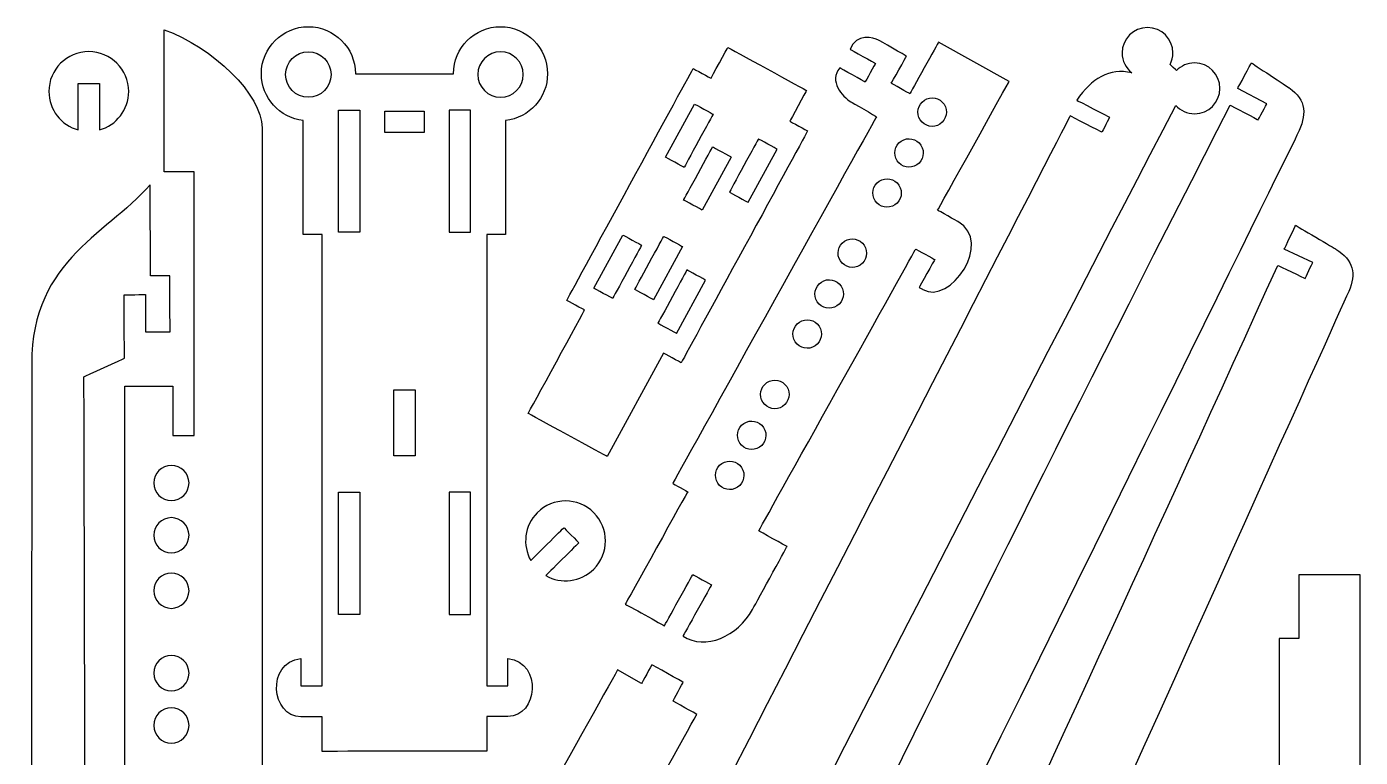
# Model space of a CAD drawing. Header units: centimetres. Extents: x -55.8 to 26.1, y 6.1 to 52.2.
# Drawn here: x -33.52 to -14.7, y 41.87 to 52.18 of the extents above; entities that cross this region are included whole.
import ezdxf

# ---------------------------------------------------------------- set-up
doc = ezdxf.new("R2010")
doc.units = ezdxf.units.CM
doc.header["$MEASUREMENT"] = 0
doc.layers.add('Camada 1', color=7, linetype='Continuous')

msp = doc.modelspace()

# ---------------------------------------------------------------- linework, layer by layer
at = {"layer": 'Camada 1', "color": 240, "lineweight": 25}
for points, knots in [([(-17.2968, 51.55675), (-17.23155, 51.6253), (-17.14315, 51.6642), (-17.041, 51.6642), (-17.041, 51.6642), (-16.84314, 51.6642), (-16.68273, 51.5038), (-16.68273, 51.30596), (-16.68273, 51.30596), (-16.68273, 51.10811), (-16.84314, 50.94769), (-17.041, 50.94769), (-17.041, 50.94769), (-17.041, 50.94769), (-17.041, 50.94769), (-17.04101, 50.94769), (-17.04101, 50.94769), (-17.14646, 50.94769), (-17.24123, 50.99326), (-17.30679, 51.06575), (-17.30679, 51.06575), (-21.14969, 43.67763), (-24.96566, 36.2059), (-28.76916, 28.69535), (-28.76916, 28.69535), (-29.41498, 27.05193), (-30.93611, 25.95928), (-33.32176, 25.52443), (-33.32176, 25.52443), (-33.32176, 25.52443), (-32.50318, 27.19048), (-32.50318, 27.19048), (-32.50318, 27.19048), (-31.55498, 27.47052), (-30.64591, 28.01501), (-30.03384, 29.07789), (-30.03384, 29.07789), (-30.03384, 29.07789), (-29.51032, 28.8095), (-29.51032, 28.8095), (-29.51032, 28.8095), (-29.51032, 28.8095), (-29.40096, 29.02279), (-29.40096, 29.02279), (-29.40096, 29.02279), (-29.40096, 29.02279), (-29.94072, 29.29957), (-29.94072, 29.29957), (-29.94072, 29.29957), (-29.94072, 29.29957), (-18.7979, 50.91741), (-18.7979, 50.91741), (-18.7979, 50.91741), (-18.7979, 50.91741), (-18.34961, 50.68756), (-18.34961, 50.68756), (-18.34961, 50.68756), (-18.34961, 50.68756), (-18.24025, 50.90086), (-18.24025, 50.90086), (-18.24025, 50.90086), (-18.24025, 50.90086), (-18.70204, 51.13766), (-18.70204, 51.13766), (-18.70204, 51.13766), (-18.49833, 51.44828), (-18.24361, 51.5938), (-17.92874, 51.52647), (-17.92874, 51.52647), (-18.01091, 51.59206), (-18.06372, 51.69323), (-18.06372, 51.80667), (-18.06372, 51.80667), (-18.06372, 52.00452), (-17.90331, 52.16493), (-17.70546, 52.16493), (-17.70546, 52.16493), (-17.50761, 52.16493), (-17.3472, 52.00452), (-17.3472, 51.80667), (-17.3472, 51.80667), (-17.3472, 51.80667), (-17.3472, 51.80665), (-17.3472, 51.80665), (-17.3472, 51.80665), (-17.3472, 51.80665), (-17.3472, 51.80663), (-17.3472, 51.80663), (-17.3472, 51.80663), (-17.3472, 51.80663), (-17.3472, 51.8066), (-17.3472, 51.8066), (-17.3472, 51.8066), (-17.3472, 51.74816), (-17.36123, 51.69298), (-17.38605, 51.64426), (-17.38605, 51.64426), (-17.38605, 51.64426), (-17.2968, 51.55675), (-17.2968, 51.55675)], [0, 0, 0, 0, 0.03846154, 0.03846154, 0.03846154, 0.03846155, 0.07692308, 0.07692308, 0.07692308, 0.07692309, 0.11538462, 0.11538462, 0.11538462, 0.11538463, 0.15384615, 0.15384615, 0.15384615, 0.15384616, 0.19230769, 0.19230769, 0.19230769, 0.1923077, 0.23076923, 0.23076923, 0.23076923, 0.23076924, 0.26923077, 0.26923077, 0.26923077, 0.26923078, 0.30769231, 0.30769231, 0.30769231, 0.30769232, 0.34615385, 0.34615385, 0.34615385, 0.34615386, 0.38461538, 0.38461538, 0.38461538, 0.38461539, 0.42307692, 0.42307692, 0.42307692, 0.42307693, 0.46153846, 0.46153846, 0.46153846, 0.46153847, 0.5, 0.5, 0.5, 0.50000001, 0.53846154, 0.53846154, 0.53846154, 0.53846155, 0.57692308, 0.57692308, 0.57692308, 0.57692309, 0.61538462, 0.61538462, 0.61538462, 0.61538463, 0.65384615, 0.65384615, 0.65384615, 0.65384616, 0.69230769, 0.69230769, 0.69230769, 0.6923077, 0.73076923, 0.73076923, 0.73076923, 0.73076924, 0.76923077, 0.76923077, 0.76923077, 0.76923078, 0.80769231, 0.80769231, 0.80769231, 0.80769232, 0.84615385, 0.84615385, 0.84615385, 0.84615386, 0.88461538, 0.88461538, 0.88461538, 0.88461539, 0.92307692, 0.92307692, 0.92307692, 0.92307693, 1, 1, 1, 1]), ([(-27.03248, 41.95604), (-27.03248, 41.95604), (-27.03248, 42.44544), (-27.03248, 42.44544), (-27.03248, 42.44544), (-27.03248, 42.44544), (-26.73209, 42.44544), (-26.73209, 42.44544), (-26.73209, 42.44544), (-26.31482, 42.44544), (-26.2331, 43.19412), (-26.73209, 43.26389), (-26.73209, 43.26389), (-26.73209, 43.26389), (-26.73209, 42.87497), (-26.73209, 42.87497), (-26.73209, 42.87497), (-26.73209, 42.87497), (-27.03248, 42.87497), (-27.03248, 42.87497), (-27.03248, 42.87497), (-27.03248, 42.87497), (-27.03248, 49.24612), (-27.03248, 49.24612), (-27.03248, 49.24612), (-27.03248, 49.24612), (-26.76515, 49.24612), (-26.76515, 49.24612), (-26.76515, 49.24612), (-26.76515, 49.24612), (-26.76525, 50.8531), (-26.76525, 50.8531), (-26.76525, 50.8531), (-26.4326, 50.88893), (-26.17356, 51.17066), (-26.17356, 51.51285), (-26.17356, 51.51285), (-26.17356, 51.87936), (-26.47067, 52.17647), (-26.83719, 52.17647), (-26.83719, 52.17647), (-27.20368, 52.17647), (-27.50079, 51.87936), (-27.50079, 51.51285), (-27.50079, 51.51285), (-27.50079, 51.51285), (-28.88531, 51.51285), (-28.88531, 51.51285), (-28.88531, 51.51285), (-28.88531, 51.87936), (-29.18243, 52.17647), (-29.54893, 52.17647), (-29.54893, 52.17647), (-29.91543, 52.17647), (-30.21254, 51.87936), (-30.21254, 51.51285), (-30.21254, 51.51285), (-30.21254, 51.17066), (-29.95352, 50.88893), (-29.62085, 50.8531), (-29.62085, 50.8531), (-29.62085, 50.8531), (-29.62097, 49.24612), (-29.62097, 49.24612), (-29.62097, 49.24612), (-29.62097, 49.24612), (-29.35364, 49.24612), (-29.35364, 49.24612), (-29.35364, 49.24612), (-29.35364, 49.24612), (-29.35364, 42.87497), (-29.35364, 42.87497), (-29.35364, 42.87497), (-29.35364, 42.87497), (-29.65403, 42.87497), (-29.65403, 42.87497), (-29.65403, 42.87497), (-29.65403, 42.87497), (-29.65403, 43.26389), (-29.65403, 43.26389), (-29.65403, 43.26389), (-30.15301, 43.19412), (-30.07129, 42.44116), (-29.65403, 42.44116), (-29.65403, 42.44116), (-29.65403, 42.44116), (-29.35364, 42.44116), (-29.35364, 42.44116), (-29.35364, 42.44116), (-29.35364, 42.44116), (-29.35364, 41.95177), (-29.35364, 41.95177), (-29.35364, 41.95177), (-29.35364, 41.95177), (-27.03248, 41.95604), (-27.03248, 41.95604)], [0, 0, 0, 0, 0.04, 0.04, 0.04, 0.04000001, 0.08, 0.08, 0.08, 0.08000001, 0.12, 0.12, 0.12, 0.12000001, 0.16, 0.16, 0.16, 0.16000001, 0.2, 0.2, 0.2, 0.20000001, 0.24, 0.24, 0.24, 0.24000001, 0.28, 0.28, 0.28, 0.28000001, 0.32, 0.32, 0.32, 0.32000001, 0.36, 0.36, 0.36, 0.36000001, 0.4, 0.4, 0.4, 0.40000001, 0.44, 0.44, 0.44, 0.44000001, 0.48, 0.48, 0.48, 0.48000001, 0.52, 0.52, 0.52, 0.52000001, 0.56, 0.56, 0.56, 0.56000001, 0.6, 0.6, 0.6, 0.60000001, 0.64, 0.64, 0.64, 0.64000001, 0.68, 0.68, 0.68, 0.68000001, 0.72, 0.72, 0.72, 0.72000001, 0.76, 0.76, 0.76, 0.76000001, 0.8, 0.8, 0.8, 0.80000001, 0.84, 0.84, 0.84, 0.84000001, 0.88, 0.88, 0.88, 0.88000001, 0.92, 0.92, 0.92, 0.92000001, 1, 1, 1, 1]), ([(-32.13783, 40.23009), (-32.09069, 39.92156), (-31.91609, 39.77238), (-31.648, 39.74003), (-31.648, 39.74003), (-31.648, 39.74003), (-31.648, 40.90539), (-31.648, 40.90539), (-31.648, 40.90539), (-31.648, 40.90539), (-31.34761, 40.90539), (-31.34761, 40.90539), (-31.34761, 40.90539), (-31.34761, 40.90539), (-31.34761, 38.85433), (-31.34761, 38.85433), (-31.34761, 38.85433), (-31.34761, 38.85433), (-30.96169, 38.85433), (-30.96169, 38.85433), (-30.96169, 38.85433), (-30.96169, 38.85433), (-30.96169, 38.55396), (-30.96169, 38.55396), (-30.96169, 38.55396), (-30.96169, 38.55396), (-31.34761, 38.55396), (-31.34761, 38.55396), (-31.34761, 38.55396), (-31.34761, 38.55396), (-31.34761, 37.16447), (-31.34761, 37.16447), (-31.34761, 37.16447), (-31.34761, 37.16447), (-30.96169, 37.16447), (-30.96169, 37.16447), (-30.96169, 37.16447), (-30.96169, 37.16447), (-30.96169, 36.86407), (-30.96169, 36.86407), (-30.96169, 36.86407), (-30.96169, 36.86407), (-31.34761, 36.86407), (-31.34761, 36.86407), (-31.34761, 36.86407), (-31.34761, 36.86407), (-31.34761, 36.26756), (-31.34761, 36.26756), (-31.34761, 36.26756), (-31.34761, 35.72741), (-30.2016, 35.89855), (-30.2016, 36.46441), (-30.2016, 36.46441), (-30.2016, 36.46441), (-30.2016, 50.75002), (-30.2016, 50.75002), (-30.2016, 50.75002), (-30.2016, 51.2124), (-30.89488, 51.88547), (-31.58581, 52.13422), (-31.58581, 52.13422), (-31.58581, 52.13422), (-31.58581, 50.13003), (-31.58581, 50.13003), (-31.58581, 50.13003), (-31.58581, 50.13003), (-31.15981, 50.13003), (-31.15981, 50.13003), (-31.15981, 50.13003), (-31.15981, 50.13003), (-31.16003, 47.40768), (-31.16003, 47.40768), (-31.16003, 47.40768), (-31.16003, 47.40768), (-31.16025, 46.40889), (-31.16025, 46.40889), (-31.16025, 46.40889), (-31.16025, 46.40889), (-31.46063, 46.40889), (-31.46063, 46.40889), (-31.46063, 46.40889), (-31.46063, 46.40889), (-31.46063, 47.10259), (-31.46063, 47.10259), (-31.46063, 47.10259), (-31.46063, 47.10259), (-32.13783, 47.10259), (-32.13783, 47.10259), (-32.13783, 47.10259), (-32.13783, 47.10259), (-32.13783, 40.23009), (-32.13783, 40.23009)], [0, 0, 0, 0, 0.04166667, 0.04166667, 0.04166667, 0.04166668, 0.08333333, 0.08333333, 0.08333333, 0.08333334, 0.125, 0.125, 0.125, 0.12500001, 0.16666667, 0.16666667, 0.16666667, 0.16666668, 0.20833333, 0.20833333, 0.20833333, 0.20833334, 0.25, 0.25, 0.25, 0.25000001, 0.29166667, 0.29166667, 0.29166667, 0.29166668, 0.33333333, 0.33333333, 0.33333333, 0.33333334, 0.375, 0.375, 0.375, 0.37500001, 0.41666667, 0.41666667, 0.41666667, 0.41666668, 0.45833333, 0.45833333, 0.45833333, 0.45833334, 0.5, 0.5, 0.5, 0.50000001, 0.54166667, 0.54166667, 0.54166667, 0.54166668, 0.58333333, 0.58333333, 0.58333333, 0.58333334, 0.625, 0.625, 0.625, 0.62500001, 0.66666667, 0.66666667, 0.66666667, 0.66666668, 0.70833333, 0.70833333, 0.70833333, 0.70833334, 0.75, 0.75, 0.75, 0.75000001, 0.79166667, 0.79166667, 0.79166667, 0.79166668, 0.83333333, 0.83333333, 0.83333333, 0.83333334, 0.875, 0.875, 0.875, 0.87500001, 0.91666667, 0.91666667, 0.91666667, 0.91666668, 1, 1, 1, 1]), ([(-20.65524, 51.95632), (-20.65524, 51.95632), (-19.65809, 51.40447), (-19.65809, 51.40447), (-19.65809, 51.40447), (-19.65809, 51.40447), (-20.66798, 49.58729), (-20.66798, 49.58729), (-20.66798, 49.58729), (-20.66798, 49.58729), (-20.38087, 49.42596), (-20.38087, 49.42596), (-20.38087, 49.42596), (-19.86961, 49.13866), (-20.49814, 48.24065), (-20.87488, 48.4684), (-20.87488, 48.4684), (-20.87488, 48.4684), (-20.92775, 48.49636), (-20.92775, 48.49636), (-20.92775, 48.49636), (-20.92775, 48.49636), (-20.70967, 48.89152), (-20.70967, 48.89152), (-20.70967, 48.89152), (-20.70967, 48.89152), (-20.97684, 49.03896), (-20.97684, 49.03896), (-20.97684, 49.03896), (-20.97684, 49.03896), (-23.19325, 45.06321), (-23.19325, 45.06321), (-23.19325, 45.06321), (-23.19325, 45.06321), (-22.79342, 44.84167), (-22.79342, 44.84167), (-22.79342, 44.84167), (-22.79342, 44.84167), (-23.28096, 43.95268), (-23.28096, 43.95268), (-23.28096, 43.95268), (-23.48792, 43.57531), (-23.94864, 43.37053), (-24.26146, 43.57755), (-24.26146, 43.57755), (-24.26146, 43.57755), (-23.85975, 44.3004), (-23.85975, 44.3004), (-23.85975, 44.3004), (-23.85975, 44.3004), (-24.12232, 44.44632), (-24.12232, 44.44632), (-24.12232, 44.44632), (-24.12232, 44.44632), (-24.52402, 43.72349), (-24.52402, 43.72349), (-24.52402, 43.72349), (-24.52402, 43.72349), (-25.07593, 44.02922), (-25.07593, 44.02922), (-25.07593, 44.02922), (-25.07593, 44.02922), (-24.19452, 45.61522), (-24.19452, 45.61522), (-24.19452, 45.61522), (-24.19452, 45.61522), (-24.40663, 45.73271), (-24.40663, 45.73271), (-24.40663, 45.73271), (-24.40663, 45.73271), (-21.5312, 50.90683), (-21.5312, 50.90683), (-21.5312, 50.90683), (-21.5312, 50.90683), (-21.89057, 51.11661), (-21.89057, 51.11661), (-21.89057, 51.11661), (-22.0136, 51.1884), (-22.20953, 51.41225), (-22.04825, 51.59476), (-22.04825, 51.59476), (-22.04825, 51.59476), (-21.69096, 51.39583), (-21.69096, 51.39583), (-21.69096, 51.39583), (-21.69096, 51.39583), (-21.54504, 51.6584), (-21.54504, 51.6584), (-21.54504, 51.6584), (-21.54504, 51.6584), (-21.902, 51.85714), (-21.902, 51.85714), (-21.902, 51.85714), (-21.81449, 52.08735), (-21.56823, 52.02461), (-21.50245, 51.98708), (-21.50245, 51.98708), (-21.50245, 51.98708), (-21.10756, 51.76187), (-21.10756, 51.76187), (-21.10756, 51.76187), (-21.10756, 51.76187), (-21.32201, 51.37718), (-21.32201, 51.37718), (-21.32201, 51.37718), (-21.32201, 51.37718), (-21.05964, 51.23093), (-21.05964, 51.23093), (-21.05964, 51.23093), (-21.05964, 51.23093), (-20.65524, 51.95632), (-20.65524, 51.95632)], [0, 0, 0, 0, 0.03448276, 0.03448276, 0.03448276, 0.03448277, 0.06896552, 0.06896552, 0.06896552, 0.06896553, 0.10344828, 0.10344828, 0.10344828, 0.10344829, 0.13793103, 0.13793103, 0.13793103, 0.13793104, 0.17241379, 0.17241379, 0.17241379, 0.1724138, 0.20689655, 0.20689655, 0.20689655, 0.20689656, 0.24137931, 0.24137931, 0.24137931, 0.24137932, 0.27586207, 0.27586207, 0.27586207, 0.27586208, 0.31034483, 0.31034483, 0.31034483, 0.31034484, 0.34482759, 0.34482759, 0.34482759, 0.3448276, 0.37931034, 0.37931034, 0.37931034, 0.37931035, 0.4137931, 0.4137931, 0.4137931, 0.41379311, 0.44827586, 0.44827586, 0.44827586, 0.44827587, 0.48275862, 0.48275862, 0.48275862, 0.48275863, 0.51724138, 0.51724138, 0.51724138, 0.51724139, 0.55172414, 0.55172414, 0.55172414, 0.55172415, 0.5862069, 0.5862069, 0.5862069, 0.58620691, 0.62068966, 0.62068966, 0.62068966, 0.62068967, 0.65517241, 0.65517241, 0.65517241, 0.65517242, 0.68965517, 0.68965517, 0.68965517, 0.68965518, 0.72413793, 0.72413793, 0.72413793, 0.72413794, 0.75862069, 0.75862069, 0.75862069, 0.7586207, 0.79310345, 0.79310345, 0.79310345, 0.79310346, 0.82758621, 0.82758621, 0.82758621, 0.82758622, 0.86206897, 0.86206897, 0.86206897, 0.86206898, 0.89655172, 0.89655172, 0.89655172, 0.89655173, 0.93103448, 0.93103448, 0.93103448, 0.93103449, 1, 1, 1, 1]), ([(-32.79841, 50.7192), (-33.03652, 50.78494), (-33.21151, 51.0032), (-33.21151, 51.26223), (-33.21151, 51.26223), (-33.21151, 51.57331), (-32.95934, 51.82549), (-32.64826, 51.82549), (-32.64826, 51.82549), (-32.33718, 51.82549), (-32.085, 51.57331), (-32.085, 51.26223), (-32.085, 51.26223), (-32.085, 51.00321), (-32.26004, 50.78496), (-32.49811, 50.7192), (-32.49811, 50.7192), (-32.49811, 50.7192), (-32.49811, 51.37618), (-32.49811, 51.37618), (-32.49811, 51.37618), (-32.49811, 51.37618), (-32.79841, 51.37618), (-32.79841, 51.37618), (-32.79841, 51.37618), (-32.79841, 51.37618), (-32.79841, 50.7192), (-32.79841, 50.7192)], [0, 0, 0, 0, 0.125, 0.125, 0.125, 0.12500001, 0.25, 0.25, 0.25, 0.25000001, 0.375, 0.375, 0.375, 0.37500001, 0.5, 0.5, 0.5, 0.50000001, 0.625, 0.625, 0.625, 0.62500001, 0.75, 0.75, 0.75, 0.75000001, 1, 1, 1, 1]), ([(-29.5493, 51.82128), (-29.72629, 51.82128), (-29.86977, 51.67778), (-29.86977, 51.50082), (-29.86977, 51.50082), (-29.86977, 51.32382), (-29.72629, 51.18033), (-29.5493, 51.18033), (-29.5493, 51.18033), (-29.37232, 51.18033), (-29.22882, 51.32382), (-29.22882, 51.50082), (-29.22882, 51.50082), (-29.22882, 51.67778), (-29.37232, 51.82128), (-29.5493, 51.82128)], [0, 0, 0, 0, 0.2, 0.2, 0.2, 0.20000001, 0.4, 0.4, 0.4, 0.40000001, 0.6, 0.6, 0.6, 0.60000001, 1, 1, 1, 1]), ([(-26.83682, 51.82128), (-26.65983, 51.82128), (-26.51634, 51.67779), (-26.51634, 51.5008), (-26.51634, 51.5008), (-26.51634, 51.32382), (-26.65983, 51.18033), (-26.83682, 51.18033), (-26.83682, 51.18033), (-27.0138, 51.18033), (-27.15729, 51.32382), (-27.15729, 51.5008), (-27.15729, 51.5008), (-27.15729, 51.67779), (-27.0138, 51.82128), (-26.83682, 51.82128)], [0, 0, 0, 0, 0.2, 0.2, 0.2, 0.20000001, 0.4, 0.4, 0.4, 0.40000001, 0.6, 0.6, 0.6, 0.60000001, 1, 1, 1, 1]), ([(-25.33394, 46.11319), (-25.33394, 46.11319), (-24.53856, 47.57122), (-24.53856, 47.57122), (-24.53856, 47.57122), (-24.53856, 47.57122), (-24.28664, 47.43379), (-24.28664, 47.43379), (-24.28664, 47.43379), (-24.28664, 47.43379), (-22.50238, 50.70473), (-22.50238, 50.70473), (-22.50238, 50.70473), (-22.50238, 50.70473), (-22.75374, 50.843), (-22.75374, 50.843), (-22.75374, 50.843), (-22.75374, 50.843), (-22.51738, 51.27629), (-22.51738, 51.27629), (-22.51738, 51.27629), (-22.51738, 51.27629), (-23.62986, 51.88313), (-23.62986, 51.88313), (-23.62986, 51.88313), (-23.62986, 51.88313), (-23.86622, 51.44983), (-23.86622, 51.44983), (-23.86622, 51.44983), (-23.86622, 51.44983), (-24.11853, 51.58631), (-24.11853, 51.58631), (-24.11853, 51.58631), (-24.11853, 51.58631), (-25.90278, 48.31537), (-25.90278, 48.31537), (-25.90278, 48.31537), (-25.90278, 48.31537), (-25.65085, 48.17795), (-25.65085, 48.17795), (-25.65085, 48.17795), (-25.65085, 48.17795), (-26.44613, 46.71986), (-26.44613, 46.71986), (-26.44613, 46.71986), (-26.44613, 46.71986), (-25.33394, 46.11319), (-25.33394, 46.11319)], [0, 0, 0, 0, 0.07692308, 0.07692308, 0.07692308, 0.07692309, 0.15384615, 0.15384615, 0.15384615, 0.15384616, 0.23076923, 0.23076923, 0.23076923, 0.23076924, 0.30769231, 0.30769231, 0.30769231, 0.30769232, 0.38461538, 0.38461538, 0.38461538, 0.38461539, 0.46153846, 0.46153846, 0.46153846, 0.46153847, 0.53846154, 0.53846154, 0.53846154, 0.53846155, 0.61538462, 0.61538462, 0.61538462, 0.61538463, 0.69230769, 0.69230769, 0.69230769, 0.6923077, 0.76923077, 0.76923077, 0.76923077, 0.76923078, 0.84615385, 0.84615385, 0.84615385, 0.84615386, 1, 1, 1, 1]), ([(-16.43282, 51.30586), (-16.43282, 51.30586), (-16.02212, 51.09005), (-16.02212, 51.09005), (-16.02212, 51.09005), (-16.02212, 51.09005), (-16.14288, 50.86025), (-16.14288, 50.86025), (-16.14288, 50.86025), (-16.14288, 50.86025), (-16.53905, 51.06841), (-16.53905, 51.06841), (-16.53905, 51.06841), (-20.43208, 43.47778), (-23.556, 36.95828), (-27.32448, 29.29211), (-27.32448, 29.29211), (-27.32448, 29.29211), (-26.94184, 29.09101), (-26.94184, 29.09101), (-26.94184, 29.09101), (-26.94184, 29.09101), (-27.06258, 28.86121), (-27.06258, 28.86121), (-27.06258, 28.86121), (-27.06258, 28.86121), (-27.42772, 29.05305), (-27.42772, 29.05305), (-27.42772, 29.05305), (-27.42772, 29.05305), (-27.92232, 28.2191), (-27.92232, 28.2191), (-27.92232, 28.2191), (-28.79224, 26.75225), (-29.76499, 25.82422), (-32.04065, 25.10376), (-32.04065, 25.10376), (-32.04065, 25.10376), (-33.09728, 23.01867), (-33.09728, 23.01867), (-33.09728, 23.01867), (-30.68873, 23.89129), (-29.0269, 23.38411), (-27.95427, 25.56133), (-27.95427, 25.56133), (-27.95427, 25.56133), (-15.58732, 50.66249), (-15.58732, 50.66249), (-15.58732, 50.66249), (-15.45817, 50.92467), (-15.45444, 51.14134), (-15.7105, 51.31615), (-15.7105, 51.31615), (-15.7105, 51.31615), (-16.23884, 51.66495), (-16.23884, 51.66495), (-16.23884, 51.66495), (-16.23884, 51.66495), (-16.43282, 51.30586), (-16.43282, 51.30586)], [0, 0, 0, 0, 0.0625, 0.0625, 0.0625, 0.06250001, 0.125, 0.125, 0.125, 0.12500001, 0.1875, 0.1875, 0.1875, 0.18750001, 0.25, 0.25, 0.25, 0.25000001, 0.3125, 0.3125, 0.3125, 0.31250001, 0.375, 0.375, 0.375, 0.37500001, 0.4375, 0.4375, 0.4375, 0.43750001, 0.5, 0.5, 0.5, 0.50000001, 0.5625, 0.5625, 0.5625, 0.56250001, 0.625, 0.625, 0.625, 0.62500001, 0.6875, 0.6875, 0.6875, 0.68750001, 0.75, 0.75, 0.75, 0.75000001, 0.8125, 0.8125, 0.8125, 0.81250001, 0.875, 0.875, 0.875, 0.87500001, 1, 1, 1, 1]), ([(-20.91256, 50.86066), (-20.85163, 50.76807), (-20.72717, 50.7424), (-20.63459, 50.80333), (-20.63459, 50.80333), (-20.542, 50.86425), (-20.51634, 50.98871), (-20.57726, 51.0813), (-20.57726, 51.0813), (-20.63819, 51.17388), (-20.76264, 51.19955), (-20.85523, 51.13862), (-20.85523, 51.13862), (-20.94781, 51.0777), (-20.97348, 50.95324), (-20.91256, 50.86066)], [0, 0, 0, 0, 0.2, 0.2, 0.2, 0.20000001, 0.4, 0.4, 0.4, 0.40000001, 0.6, 0.6, 0.6, 0.60000001, 1, 1, 1, 1]), ([(-24.10032, 51.08532), (-24.10032, 51.08532), (-24.50956, 50.33507), (-24.50956, 50.33507), (-24.50956, 50.33507), (-24.50956, 50.33507), (-24.24591, 50.19125), (-24.24591, 50.19125), (-24.24591, 50.19125), (-24.24591, 50.19125), (-23.8367, 50.94153), (-23.8367, 50.94153), (-23.8367, 50.94153), (-23.8367, 50.94153), (-24.10032, 51.08532), (-24.10032, 51.08532)], [0, 0, 0, 0, 0.2, 0.2, 0.2, 0.20000001, 0.4, 0.4, 0.4, 0.40000001, 0.6, 0.6, 0.6, 0.60000001, 1, 1, 1, 1]), ([(-29.12514, 51.00062), (-29.12514, 51.00062), (-29.12514, 49.2751), (-29.12514, 49.2751), (-29.12514, 49.2751), (-29.12514, 49.2751), (-28.82475, 49.2751), (-28.82475, 49.2751), (-28.82475, 49.2751), (-28.82475, 49.2751), (-28.82475, 51.00062), (-28.82475, 51.00062), (-28.82475, 51.00062), (-28.82475, 51.00062), (-29.12514, 51.00062), (-29.12514, 51.00062)], [0, 0, 0, 0, 0.2, 0.2, 0.2, 0.20000001, 0.4, 0.4, 0.4, 0.40000001, 0.6, 0.6, 0.6, 0.60000001, 1, 1, 1, 1]), ([(-27.91394, 50.68518), (-27.91394, 50.68518), (-27.91394, 50.98547), (-27.91394, 50.98547), (-27.91394, 50.98547), (-27.91394, 50.98547), (-28.47217, 50.98547), (-28.47217, 50.98547), (-28.47217, 50.98547), (-28.47217, 50.98547), (-28.47217, 50.68518), (-28.47217, 50.68518), (-28.47217, 50.68518), (-28.47217, 50.68518), (-27.91394, 50.68518), (-27.91394, 50.68518)], [0, 0, 0, 0, 0.2, 0.2, 0.2, 0.20000001, 0.4, 0.4, 0.4, 0.40000001, 0.6, 0.6, 0.6, 0.60000001, 1, 1, 1, 1]), ([(-27.26098, 51.00062), (-27.26098, 51.00062), (-27.26098, 49.2751), (-27.26098, 49.2751), (-27.26098, 49.2751), (-27.26098, 49.2751), (-27.56137, 49.2751), (-27.56137, 49.2751), (-27.56137, 49.2751), (-27.56137, 49.2751), (-27.56137, 51.00062), (-27.56137, 51.00062), (-27.56137, 51.00062), (-27.56137, 51.00062), (-27.26098, 51.00062), (-27.26098, 51.00062)], [0, 0, 0, 0, 0.2, 0.2, 0.2, 0.20000001, 0.4, 0.4, 0.4, 0.40000001, 0.6, 0.6, 0.6, 0.60000001, 1, 1, 1, 1]), ([(-23.98951, 49.58712), (-23.98951, 49.58712), (-23.58027, 50.33736), (-23.58027, 50.33736), (-23.58027, 50.33736), (-23.58027, 50.33736), (-23.84391, 50.48116), (-23.84391, 50.48116), (-23.84391, 50.48116), (-23.84391, 50.48116), (-24.25313, 49.73093), (-24.25313, 49.73093), (-24.25313, 49.73093), (-24.25313, 49.73093), (-23.98951, 49.58712), (-23.98951, 49.58712)], [0, 0, 0, 0, 0.2, 0.2, 0.2, 0.20000001, 0.4, 0.4, 0.4, 0.40000001, 0.6, 0.6, 0.6, 0.60000001, 1, 1, 1, 1]), ([(-22.93348, 50.44886), (-22.93348, 50.44886), (-23.34274, 49.6986), (-23.34274, 49.6986), (-23.34274, 49.6986), (-23.34274, 49.6986), (-23.60639, 49.84238), (-23.60639, 49.84238), (-23.60639, 49.84238), (-23.60639, 49.84238), (-23.19709, 50.59262), (-23.19709, 50.59262), (-23.19709, 50.59262), (-23.19709, 50.59262), (-22.93348, 50.44886), (-22.93348, 50.44886)], [0, 0, 0, 0, 0.2, 0.2, 0.2, 0.20000001, 0.4, 0.4, 0.4, 0.40000001, 0.6, 0.6, 0.6, 0.60000001, 1, 1, 1, 1]), ([(-21.23889, 50.28475), (-21.17797, 50.19216), (-21.05351, 50.16649), (-20.96093, 50.22742), (-20.96093, 50.22742), (-20.86834, 50.28834), (-20.84267, 50.4128), (-20.9036, 50.50539), (-20.9036, 50.50539), (-20.96452, 50.59797), (-21.08898, 50.62364), (-21.18157, 50.56271), (-21.18157, 50.56271), (-21.27415, 50.50179), (-21.29982, 50.37733), (-21.23889, 50.28475)], [0, 0, 0, 0, 0.2, 0.2, 0.2, 0.20000001, 0.4, 0.4, 0.4, 0.40000001, 0.6, 0.6, 0.6, 0.60000001, 1, 1, 1, 1]), ([(-31.78266, 49.94461), (-31.78266, 49.94461), (-31.77943, 48.6625), (-31.77943, 48.6625), (-31.77943, 48.6625), (-31.77943, 48.6625), (-31.50352, 48.66321), (-31.50352, 48.66321), (-31.50352, 48.66321), (-31.50352, 48.66321), (-31.50154, 47.87047), (-31.50154, 47.87047), (-31.50154, 47.87047), (-31.50154, 47.87047), (-31.84642, 47.86958), (-31.84642, 47.86958), (-31.84642, 47.86958), (-31.84642, 47.86958), (-31.84772, 48.39576), (-31.84772, 48.39576), (-31.84772, 48.39576), (-31.84772, 48.39576), (-32.14813, 48.39501), (-32.14813, 48.39501), (-32.14813, 48.39501), (-32.14813, 48.39501), (-32.14587, 47.49719), (-32.14587, 47.49719), (-32.14587, 47.49719), (-32.14587, 47.49719), (-32.71645, 47.23715), (-32.71645, 47.23715), (-32.71645, 47.23715), (-32.71645, 47.23715), (-32.68054, 32.9441), (-32.68054, 32.9441), (-32.68054, 32.9441), (-32.68054, 32.9441), (-31.5262, 32.947), (-31.5262, 32.947), (-31.5262, 32.947), (-31.5262, 32.947), (-31.51519, 28.56782), (-31.51519, 28.56782), (-31.51519, 28.56782), (-31.51519, 28.56782), (-31.89071, 28.56687), (-31.89071, 28.56687), (-31.89071, 28.56687), (-31.89071, 28.56687), (-32.48033, 29.22725), (-32.48033, 29.22725), (-32.48033, 29.22725), (-32.48033, 29.22725), (-32.4857, 31.36042), (-32.4857, 31.36042), (-32.4857, 31.36042), (-32.4857, 31.36042), (-32.78609, 31.35967), (-32.78609, 31.35967), (-32.78609, 31.35967), (-32.78609, 31.35967), (-32.78167, 29.59667), (-32.78167, 29.59667), (-32.78167, 29.59667), (-32.78167, 29.59667), (-33.47728, 30.40056), (-33.47728, 30.40056), (-33.47728, 30.40056), (-33.47728, 30.40056), (-33.45019, 47.2728), (-33.45019, 47.2728), (-33.45019, 47.2728), (-33.5248, 48.85075), (-32.42535, 49.21278), (-31.78266, 49.94461)], [0, 0, 0, 0, 0.05, 0.05, 0.05, 0.05000001, 0.1, 0.1, 0.1, 0.10000001, 0.15, 0.15, 0.15, 0.15000001, 0.2, 0.2, 0.2, 0.20000001, 0.25, 0.25, 0.25, 0.25000001, 0.3, 0.3, 0.3, 0.30000001, 0.35, 0.35, 0.35, 0.35000001, 0.4, 0.4, 0.4, 0.40000001, 0.45, 0.45, 0.45, 0.45000001, 0.5, 0.5, 0.5, 0.50000001, 0.55, 0.55, 0.55, 0.55000001, 0.6, 0.6, 0.6, 0.60000001, 0.65, 0.65, 0.65, 0.65000001, 0.7, 0.7, 0.7, 0.70000001, 0.75, 0.75, 0.75, 0.75000001, 0.8, 0.8, 0.8, 0.80000001, 0.85, 0.85, 0.85, 0.85000001, 0.9, 0.9, 0.9, 0.90000001, 1, 1, 1, 1]), ([(-21.54897, 49.71949), (-21.48805, 49.6269), (-21.36359, 49.60124), (-21.271, 49.66216), (-21.271, 49.66216), (-21.17842, 49.72309), (-21.15275, 49.84755), (-21.21368, 49.94013), (-21.21368, 49.94013), (-21.2746, 50.03272), (-21.39906, 50.05838), (-21.49164, 49.99746), (-21.49164, 49.99746), (-21.58423, 49.93653), (-21.6099, 49.81207), (-21.54897, 49.71949)], [0, 0, 0, 0, 0.2, 0.2, 0.2, 0.20000001, 0.4, 0.4, 0.4, 0.40000001, 0.6, 0.6, 0.6, 0.60000001, 1, 1, 1, 1]), ([(-15.77558, 49.03839), (-15.77558, 49.03839), (-15.37467, 48.84759), (-15.37467, 48.84759), (-15.37467, 48.84759), (-15.37467, 48.84759), (-15.48054, 48.62515), (-15.48054, 48.62515), (-15.48054, 48.62515), (-15.48054, 48.62515), (-15.86739, 48.80926), (-15.86739, 48.80926), (-15.86739, 48.80926), (-19.21796, 41.44053), (-22.63695, 34.08764), (-26.03783, 26.73066), (-26.03783, 26.73066), (-26.03783, 26.73066), (-25.45718, 26.45426), (-25.45718, 26.45426), (-25.45718, 26.45426), (-25.45718, 26.45426), (-25.56304, 26.23183), (-25.56304, 26.23183), (-25.56304, 26.23183), (-25.56304, 26.23183), (-26.12676, 26.50011), (-26.12676, 26.50011), (-26.12676, 26.50011), (-26.12676, 26.50011), (-26.6199, 25.57042), (-26.6199, 25.57042), (-26.6199, 25.57042), (-27.23336, 24.41385), (-27.86826, 23.95258), (-29.70027, 23.19723), (-29.70027, 23.19723), (-29.70027, 23.19723), (-30.39303, 21.6148), (-30.39303, 21.6148), (-30.39303, 21.6148), (-27.8143, 22.11307), (-26.34209, 22.94064), (-25.47231, 24.87344), (-25.47231, 24.87344), (-25.47231, 24.87344), (-14.86662, 48.44039), (-14.86662, 48.44039), (-14.86662, 48.44039), (-14.75279, 48.69336), (-14.79863, 48.88165), (-15.04795, 49.03779), (-15.04795, 49.03779), (-15.04795, 49.03779), (-15.61571, 49.37426), (-15.61571, 49.37426), (-15.61571, 49.37426), (-15.61571, 49.37426), (-15.77558, 49.03839), (-15.77558, 49.03839)], [0, 0, 0, 0, 0.0625, 0.0625, 0.0625, 0.06250001, 0.125, 0.125, 0.125, 0.12500001, 0.1875, 0.1875, 0.1875, 0.18750001, 0.25, 0.25, 0.25, 0.25000001, 0.3125, 0.3125, 0.3125, 0.31250001, 0.375, 0.375, 0.375, 0.37500001, 0.4375, 0.4375, 0.4375, 0.43750001, 0.5, 0.5, 0.5, 0.50000001, 0.5625, 0.5625, 0.5625, 0.56250001, 0.625, 0.625, 0.625, 0.62500001, 0.6875, 0.6875, 0.6875, 0.68750001, 0.75, 0.75, 0.75, 0.75000001, 0.8125, 0.8125, 0.8125, 0.81250001, 0.875, 0.875, 0.875, 0.87500001, 1, 1, 1, 1]), ([(-25.10884, 49.2364), (-25.10884, 49.2364), (-25.51809, 48.48615), (-25.51809, 48.48615), (-25.51809, 48.48615), (-25.51809, 48.48615), (-25.25446, 48.34231), (-25.25446, 48.34231), (-25.25446, 48.34231), (-25.25446, 48.34231), (-24.84526, 49.0926), (-24.84526, 49.0926), (-24.84526, 49.0926), (-24.84526, 49.0926), (-25.10884, 49.2364), (-25.10884, 49.2364)], [0, 0, 0, 0, 0.2, 0.2, 0.2, 0.20000001, 0.4, 0.4, 0.4, 0.40000001, 0.6, 0.6, 0.6, 0.60000001, 1, 1, 1, 1]), ([(-24.67844, 48.32411), (-24.67844, 48.32411), (-24.26923, 49.07436), (-24.26923, 49.07436), (-24.26923, 49.07436), (-24.26923, 49.07436), (-24.53285, 49.21815), (-24.53285, 49.21815), (-24.53285, 49.21815), (-24.53285, 49.21815), (-24.94209, 48.46793), (-24.94209, 48.46793), (-24.94209, 48.46793), (-24.94209, 48.46793), (-24.67844, 48.32411), (-24.67844, 48.32411)], [0, 0, 0, 0, 0.2, 0.2, 0.2, 0.20000001, 0.4, 0.4, 0.4, 0.40000001, 0.6, 0.6, 0.6, 0.60000001, 1, 1, 1, 1]), ([(-22.0399, 48.87095), (-21.97897, 48.77837), (-21.85451, 48.7527), (-21.76193, 48.81363), (-21.76193, 48.81363), (-21.66934, 48.87455), (-21.64367, 48.99901), (-21.7046, 49.0916), (-21.7046, 49.0916), (-21.76553, 49.18418), (-21.88998, 49.20985), (-21.98257, 49.14892), (-21.98257, 49.14892), (-22.07515, 49.088), (-22.10082, 48.96354), (-22.0399, 48.87095)], [0, 0, 0, 0, 0.2, 0.2, 0.2, 0.20000001, 0.4, 0.4, 0.4, 0.40000001, 0.6, 0.6, 0.6, 0.60000001, 1, 1, 1, 1]), ([(-23.94203, 48.59993), (-23.94203, 48.59993), (-24.35129, 47.84967), (-24.35129, 47.84967), (-24.35129, 47.84967), (-24.35129, 47.84967), (-24.61495, 47.99345), (-24.61495, 47.99345), (-24.61495, 47.99345), (-24.61495, 47.99345), (-24.20566, 48.74371), (-24.20566, 48.74371), (-24.20566, 48.74371), (-24.20566, 48.74371), (-23.94203, 48.59993), (-23.94203, 48.59993)], [0, 0, 0, 0, 0.2, 0.2, 0.2, 0.20000001, 0.4, 0.4, 0.4, 0.40000001, 0.6, 0.6, 0.6, 0.60000001, 1, 1, 1, 1]), ([(-22.36623, 48.29504), (-22.30531, 48.20246), (-22.18085, 48.17679), (-22.08826, 48.23772), (-22.08826, 48.23772), (-21.99568, 48.29864), (-21.97001, 48.4231), (-22.03094, 48.51569), (-22.03094, 48.51569), (-22.09186, 48.60827), (-22.21632, 48.63394), (-22.30891, 48.57301), (-22.30891, 48.57301), (-22.40149, 48.51209), (-22.42716, 48.38763), (-22.36623, 48.29504)], [0, 0, 0, 0, 0.2, 0.2, 0.2, 0.20000001, 0.4, 0.4, 0.4, 0.40000001, 0.6, 0.6, 0.6, 0.60000001, 1, 1, 1, 1]), ([(-22.67631, 47.72979), (-22.61539, 47.6372), (-22.49093, 47.61153), (-22.39834, 47.67246), (-22.39834, 47.67246), (-22.30576, 47.73339), (-22.28009, 47.85784), (-22.34101, 47.95043), (-22.34101, 47.95043), (-22.40194, 48.04301), (-22.5264, 48.06868), (-22.61898, 48.00776), (-22.61898, 48.00776), (-22.71157, 47.94683), (-22.73724, 47.82237), (-22.67631, 47.72979)], [0, 0, 0, 0, 0.2, 0.2, 0.2, 0.20000001, 0.4, 0.4, 0.4, 0.40000001, 0.6, 0.6, 0.6, 0.60000001, 1, 1, 1, 1]), ([(-23.13354, 46.87716), (-23.07261, 46.78457), (-22.94815, 46.7589), (-22.85557, 46.81983), (-22.85557, 46.81983), (-22.76298, 46.88076), (-22.73732, 47.00521), (-22.79824, 47.0978), (-22.79824, 47.0978), (-22.85917, 47.19038), (-22.98362, 47.21605), (-23.07621, 47.15513), (-23.07621, 47.15513), (-23.1688, 47.0942), (-23.19446, 46.96974), (-23.13354, 46.87716)], [0, 0, 0, 0, 0.2, 0.2, 0.2, 0.20000001, 0.4, 0.4, 0.4, 0.40000001, 0.6, 0.6, 0.6, 0.60000001, 1, 1, 1, 1]), ([(-28.0429, 46.12374), (-28.0429, 46.12374), (-28.0429, 47.05447), (-28.0429, 47.05447), (-28.0429, 47.05447), (-28.0429, 47.05447), (-28.3432, 47.05447), (-28.3432, 47.05447), (-28.3432, 47.05447), (-28.3432, 47.05447), (-28.3432, 46.12374), (-28.3432, 46.12374), (-28.3432, 46.12374), (-28.3432, 46.12374), (-28.0429, 46.12374), (-28.0429, 46.12374)], [0, 0, 0, 0, 0.2, 0.2, 0.2, 0.20000001, 0.4, 0.4, 0.4, 0.40000001, 0.6, 0.6, 0.6, 0.60000001, 1, 1, 1, 1]), ([(-23.45987, 46.30125), (-23.39895, 46.20866), (-23.27449, 46.183), (-23.18191, 46.24392), (-23.18191, 46.24392), (-23.08932, 46.30485), (-23.06365, 46.4293), (-23.12458, 46.52189), (-23.12458, 46.52189), (-23.18551, 46.61447), (-23.30996, 46.64014), (-23.40256, 46.57922), (-23.40256, 46.57922), (-23.49513, 46.51829), (-23.52081, 46.39383), (-23.45987, 46.30125)], [0, 0, 0, 0, 0.2, 0.2, 0.2, 0.20000001, 0.4, 0.4, 0.4, 0.40000001, 0.6, 0.6, 0.6, 0.60000001, 1, 1, 1, 1]), ([(-31.48226, 45.98716), (-31.34495, 45.98716), (-31.23365, 45.87586), (-31.23365, 45.73855), (-31.23365, 45.73855), (-31.23365, 45.60125), (-31.34495, 45.48994), (-31.48226, 45.48994), (-31.48226, 45.48994), (-31.61958, 45.48994), (-31.73089, 45.60125), (-31.73089, 45.73855), (-31.73089, 45.73855), (-31.73089, 45.87586), (-31.61958, 45.98716), (-31.48226, 45.98716)], [0, 0, 0, 0, 0.2, 0.2, 0.2, 0.20000001, 0.4, 0.4, 0.4, 0.40000001, 0.6, 0.6, 0.6, 0.60000001, 1, 1, 1, 1]), ([(-23.76996, 45.73599), (-23.70903, 45.64341), (-23.58457, 45.61774), (-23.49199, 45.67866), (-23.49199, 45.67866), (-23.3994, 45.73959), (-23.37373, 45.86405), (-23.43466, 45.95663), (-23.43466, 45.95663), (-23.49558, 46.04922), (-23.62004, 46.07489), (-23.71263, 46.01396), (-23.71263, 46.01396), (-23.80521, 45.95303), (-23.83089, 45.82858), (-23.76996, 45.73599)], [0, 0, 0, 0, 0.2, 0.2, 0.2, 0.20000001, 0.4, 0.4, 0.4, 0.40000001, 0.6, 0.6, 0.6, 0.60000001, 1, 1, 1, 1]), ([(-29.12508, 45.60908), (-29.12508, 45.60908), (-29.12508, 43.88356), (-29.12508, 43.88356), (-29.12508, 43.88356), (-29.12508, 43.88356), (-28.82478, 43.88356), (-28.82478, 43.88356), (-28.82478, 43.88356), (-28.82478, 43.88356), (-28.82478, 45.60908), (-28.82478, 45.60908), (-28.82478, 45.60908), (-28.82478, 45.60908), (-29.12508, 45.60908), (-29.12508, 45.60908)], [0, 0, 0, 0, 0.2, 0.2, 0.2, 0.20000001, 0.4, 0.4, 0.4, 0.40000001, 0.6, 0.6, 0.6, 0.60000001, 1, 1, 1, 1]), ([(-27.26098, 45.60908), (-27.26098, 45.60908), (-27.26098, 43.88356), (-27.26098, 43.88356), (-27.26098, 43.88356), (-27.26098, 43.88356), (-27.56137, 43.88356), (-27.56137, 43.88356), (-27.56137, 43.88356), (-27.56137, 43.88356), (-27.56137, 45.60908), (-27.56137, 45.60908), (-27.56137, 45.60908), (-27.56137, 45.60908), (-27.26098, 45.60908), (-27.26098, 45.60908)], [0, 0, 0, 0, 0.2, 0.2, 0.2, 0.20000001, 0.4, 0.4, 0.4, 0.40000001, 0.6, 0.6, 0.6, 0.60000001, 1, 1, 1, 1]), ([(-26.40957, 44.64344), (-26.53146, 44.85832), (-26.50088, 45.13638), (-26.31769, 45.31955), (-26.31769, 45.31955), (-26.09773, 45.53951), (-25.7411, 45.53951), (-25.52113, 45.31955), (-25.52113, 45.31955), (-25.30118, 45.09959), (-25.30118, 44.74295), (-25.52113, 44.523), (-25.52113, 44.523), (-25.7043, 44.33982), (-25.98237, 44.30928), (-26.19724, 44.43111), (-26.19724, 44.43111), (-26.19724, 44.43111), (-25.73267, 44.89569), (-25.73267, 44.89569), (-25.73267, 44.89569), (-25.73267, 44.89569), (-25.945, 45.10802), (-25.945, 45.10802), (-25.945, 45.10802), (-25.945, 45.10802), (-26.40957, 44.64344), (-26.40957, 44.64344)], [0, 0, 0, 0, 0.125, 0.125, 0.125, 0.12500001, 0.25, 0.25, 0.25, 0.25000001, 0.375, 0.375, 0.375, 0.37500001, 0.5, 0.5, 0.5, 0.50000001, 0.625, 0.625, 0.625, 0.62500001, 0.75, 0.75, 0.75, 0.75000001, 1, 1, 1, 1]), ([(-31.48226, 45.24916), (-31.34495, 45.24916), (-31.23365, 45.13785), (-31.23365, 45.00056), (-31.23365, 45.00056), (-31.23365, 44.86325), (-31.34495, 44.75193), (-31.48226, 44.75193), (-31.48226, 44.75193), (-31.61958, 44.75193), (-31.73089, 44.86325), (-31.73089, 45.00056), (-31.73089, 45.00056), (-31.73089, 45.13785), (-31.61958, 45.24916), (-31.48226, 45.24916)], [0, 0, 0, 0, 0.2, 0.2, 0.2, 0.20000001, 0.4, 0.4, 0.4, 0.40000001, 0.6, 0.6, 0.6, 0.60000001, 1, 1, 1, 1]), ([(-31.48226, 44.46707), (-31.34495, 44.46707), (-31.23365, 44.35576), (-31.23365, 44.21846), (-31.23365, 44.21846), (-31.23365, 44.08115), (-31.34495, 43.96984), (-31.48226, 43.96984), (-31.48226, 43.96984), (-31.61958, 43.96984), (-31.73089, 44.08115), (-31.73089, 44.21846), (-31.73089, 44.21846), (-31.73089, 44.35576), (-31.61958, 44.46707), (-31.48226, 44.46707)], [0, 0, 0, 0, 0.2, 0.2, 0.2, 0.20000001, 0.4, 0.4, 0.4, 0.40000001, 0.6, 0.6, 0.6, 0.60000001, 1, 1, 1, 1]), ([(-15.57223, 43.54537), (-15.57223, 43.54537), (-15.57223, 44.44141), (-15.57223, 44.44141), (-15.57223, 44.44141), (-15.57223, 44.44141), (-14.70209, 44.44141), (-14.70209, 44.44141), (-14.70209, 44.44141), (-14.70209, 44.44141), (-14.70209, 40.12171), (-14.70209, 40.12171), (-14.70209, 40.12171), (-14.70209, 40.12171), (-15.57223, 40.12171), (-15.57223, 40.12171), (-15.57223, 40.12171), (-15.57223, 40.12171), (-15.57223, 41.01775), (-15.57223, 41.01775), (-15.57223, 41.01775), (-15.57223, 41.01775), (-15.84534, 41.01775), (-15.84534, 41.01775), (-15.84534, 41.01775), (-15.84534, 41.01775), (-15.84534, 43.54537), (-15.84534, 43.54537), (-15.84534, 43.54537), (-15.84534, 43.54537), (-15.57223, 43.54537), (-15.57223, 43.54537)], [0, 0, 0, 0, 0.11111111, 0.11111111, 0.11111111, 0.11111112, 0.22222222, 0.22222222, 0.22222222, 0.22222223, 0.33333333, 0.33333333, 0.33333333, 0.33333334, 0.44444444, 0.44444444, 0.44444444, 0.44444445, 0.55555556, 0.55555556, 0.55555556, 0.55555557, 0.66666667, 0.66666667, 0.66666667, 0.66666668, 0.77777778, 0.77777778, 0.77777778, 0.77777779, 1, 1, 1, 1]), ([(-31.48226, 43.30412), (-31.34495, 43.30412), (-31.23365, 43.19281), (-31.23365, 43.05551), (-31.23365, 43.05551), (-31.23365, 42.91821), (-31.34495, 42.80689), (-31.48226, 42.80689), (-31.48226, 42.80689), (-31.61958, 42.80689), (-31.73089, 42.91821), (-31.73089, 43.05551), (-31.73089, 43.05551), (-31.73089, 43.19281), (-31.61958, 43.30412), (-31.48226, 43.30412)], [0, 0, 0, 0, 0.2, 0.2, 0.2, 0.20000001, 0.4, 0.4, 0.4, 0.40000001, 0.6, 0.6, 0.6, 0.60000001, 1, 1, 1, 1]), ([(-25.18402, 43.10009), (-25.18402, 43.10009), (-24.84642, 42.91096), (-24.84642, 42.91096), (-24.84642, 42.91096), (-24.84642, 42.91096), (-24.70106, 43.17375), (-24.70106, 43.17375), (-24.70106, 43.17375), (-24.70106, 43.17375), (-24.25824, 42.92568), (-24.25824, 42.92568), (-24.25824, 42.92568), (-24.25824, 42.92568), (-24.40359, 42.6629), (-24.40359, 42.6629), (-24.40359, 42.6629), (-24.40359, 42.6629), (-24.06601, 42.47378), (-24.06601, 42.47378), (-24.06601, 42.47378), (-24.06601, 42.47378), (-24.91675, 40.95513), (-24.91675, 40.95513), (-24.91675, 40.95513), (-24.91675, 40.95513), (-25.25434, 41.14425), (-25.25434, 41.14425), (-25.25434, 41.14425), (-25.25434, 41.14425), (-25.40253, 40.88305), (-25.40253, 40.88305), (-25.40253, 40.88305), (-25.40253, 40.88305), (-25.84532, 41.13111), (-25.84532, 41.13111), (-25.84532, 41.13111), (-25.84532, 41.13111), (-25.69717, 41.3923), (-25.69717, 41.3923), (-25.69717, 41.3923), (-25.69717, 41.3923), (-26.03476, 41.58143), (-26.03476, 41.58143), (-26.03476, 41.58143), (-26.03476, 41.58143), (-25.18402, 43.10009), (-25.18402, 43.10009)], [0, 0, 0, 0, 0.07692308, 0.07692308, 0.07692308, 0.07692309, 0.15384615, 0.15384615, 0.15384615, 0.15384616, 0.23076923, 0.23076923, 0.23076923, 0.23076924, 0.30769231, 0.30769231, 0.30769231, 0.30769232, 0.38461538, 0.38461538, 0.38461538, 0.38461539, 0.46153846, 0.46153846, 0.46153846, 0.46153847, 0.53846154, 0.53846154, 0.53846154, 0.53846155, 0.61538462, 0.61538462, 0.61538462, 0.61538463, 0.69230769, 0.69230769, 0.69230769, 0.6923077, 0.76923077, 0.76923077, 0.76923077, 0.76923078, 0.84615385, 0.84615385, 0.84615385, 0.84615386, 1, 1, 1, 1]), ([(-31.48226, 42.56611), (-31.34495, 42.56611), (-31.23365, 42.45481), (-31.23365, 42.31749), (-31.23365, 42.31749), (-31.23365, 42.1802), (-31.34495, 42.06889), (-31.48226, 42.06889), (-31.48226, 42.06889), (-31.61958, 42.06889), (-31.73089, 42.1802), (-31.73089, 42.31749), (-31.73089, 42.31749), (-31.73089, 42.45481), (-31.61958, 42.56611), (-31.48226, 42.56611)], [0, 0, 0, 0, 0.2, 0.2, 0.2, 0.20000001, 0.4, 0.4, 0.4, 0.40000001, 0.6, 0.6, 0.6, 0.60000001, 1, 1, 1, 1])]:
    msp.add_open_spline(points, degree=3, knots=knots, dxfattribs=at)

doc.saveas('drawing.dxf')
